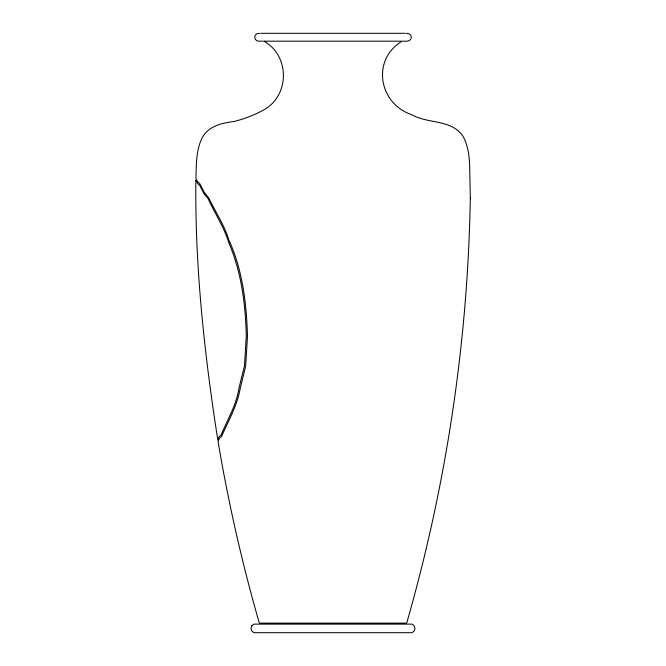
<?xml version="1.0" encoding="UTF-8"?>
<svg xmlns="http://www.w3.org/2000/svg" width="666" height="666" viewBox="0 0 666 666"><rect width="100%" height="100%" fill="white"/><g stroke="black" fill="none" stroke-linecap="round" stroke-linejoin="round"><path stroke-width="1" d="M195.862 180.977C194.922 267.782 204.495 354.429 217.807 440.084L219.056 436.696L221.104 434.998C227.397 419.763 236.363 405.128 238.894 388.445L244.48 365.734L246.27 336.163C245.563 304.437 241.408 272.011 228.804 242.69C223.951 226.948 214.902 213.511 208.117 198.676L204.004 193.823L199.434 184.915L197.91 183.941L195.962 180.253L196.22 180.977M259.782 33.3L256.685 33.824L255.245 35.273L254.712 37.238L255.245 39.211L256.685 40.651L258.658 41.184L263.137 41.184M260.889 33.3L405.111 33.3M406.218 33.3L409.315 33.824L410.755 35.273L411.288 37.238L410.755 39.211L409.315 40.651L407.342 41.184L402.863 41.184M470.321 198.143C467.832 341.741 446.362 485.081 406.685 623.126L259.315 623.126C242.183 563.503 228.38 502.938 218.107 441.758L219.305 438.386L221.478 436.571C228.363 420.945 237.254 405.636 240.201 388.445L245.654 366.258L247.469 336.347C246.578 303.496 242.541 269.647 228.663 239.552C224.259 224.617 215.376 212.104 208.916 198.143L204.021 191.941L199.584 183.292L197.927 182.243L195.929 178.688C196.37 164.527 195.879 149.334 202.905 136.48C209.499 125.749 222.311 123.019 233.891 121.503C244.389 118.956 254.495 115.027 263.944 109.807C289.893 95.296 289.893 55.694 263.944 41.184L402.056 41.184C371.262 59.657 378.663 103.638 411.68 114.66C428.022 124.176 451.698 119.031 463.095 136.48C467.715 144.83 469.072 154.437 469.605 163.828L470.321 198.143M251.798 625.832L251.015 628.413L251.798 630.985L253.879 632.7L412.121 632.7L414.202 630.985L414.985 628.413L414.202 625.832L412.121 624.125L253.879 624.125L251.798 625.832"/></g></svg>
